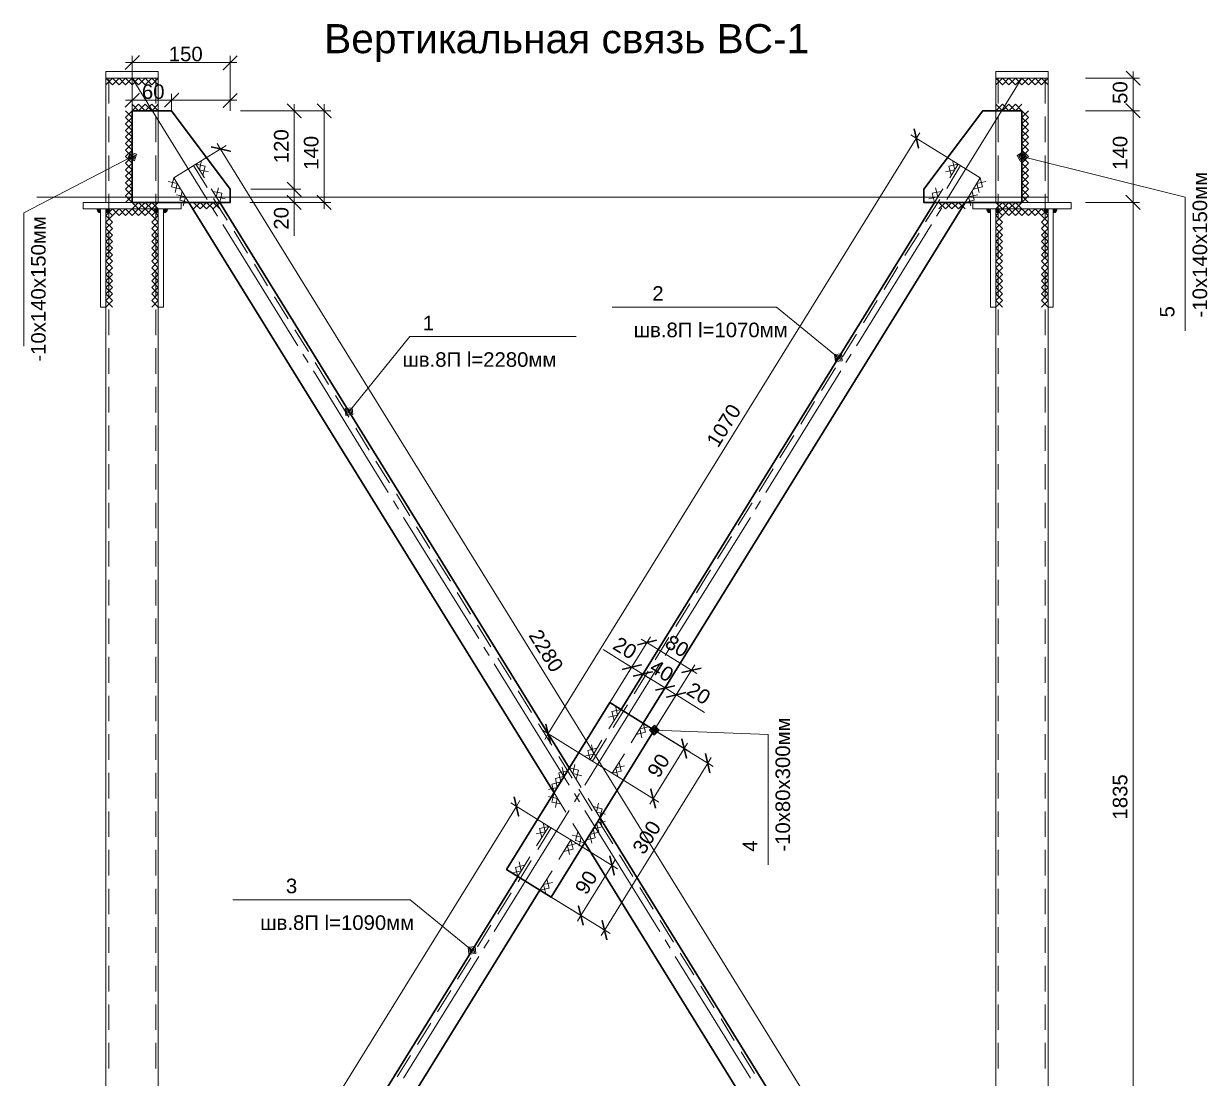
# Model space of a CAD drawing. Header units: millimetres. Extents: x -208979 to 31, y -109229 to 48340.
# Drawn here: x -21125 to -19316, y -9138 to -7526 of the extents above; entities that cross this region are included whole.
import ezdxf

# ---------------------------------------------------------------- set-up
doc = ezdxf.new("R2010")
doc.units = ezdxf.units.MM
doc.layers.add('PDF _Геометрия', color=7, linetype='Continuous')
doc.layers.add('PDF _Текст', color=7, linetype='Continuous')
doc.layers.add('PDF _Сплошная заливка', color=7, linetype='Continuous', true_color=0xffffff)
doc.styles.add('PDF Arial', font='arial.ttf')

msp = doc.modelspace()

# ---------------------------------------------------------------- hatches: boundary and pattern name
at = {"layer": 'PDF _Сплошная заливка', "lineweight": 100, "transparency": 33554559}
for points in [[(-21010.059, -7814.42), (-21007.519, -7814.843), (-21007.519, -7808.916), (-21013.446, -7808.916), (-21013.446, -7810.186), (-21013.023, -7810.186), (-21013.023, -7811.456), (-21012.599, -7811.456), (-21012.599, -7812.726), (-21012.176, -7812.726), (-21011.329, -7813.573), (-21010.482, -7813.997)], [(-20993.97, -7811.88), (-20993.546, -7808.916), (-20999.474, -7808.916), (-20999.474, -7815.267), (-20998.627, -7814.843), (-20996.934, -7814.42), (-20995.24, -7813.573), (-20994.817, -7812.726)], [(-20921.992, -7814.42), (-20919.452, -7814.843), (-20919.452, -7808.916), (-20925.38, -7808.916), (-20925.38, -7810.609), (-20924.956, -7810.609), (-20924.956, -7811.88), (-20924.533, -7811.88), (-20924.533, -7812.726), (-20924.109, -7812.726), (-20922.839, -7813.997)], [(-20905.903, -7811.033), (-20905.48, -7808.916), (-20911.408, -7808.916), (-20911.408, -7815.267), (-20910.561, -7814.843), (-20908.867, -7814.42), (-20907.174, -7813.573), (-20906.75, -7812.726), (-20906.327, -7812.303)], [(-19647.569, -7814.843), (-19647.146, -7815.267), (-19647.146, -7808.916), (-19653.073, -7808.916), (-19653.073, -7810.609), (-19652.65, -7810.609), (-19652.65, -7811.88), (-19652.227, -7811.88), (-19652.227, -7812.726), (-19651.803, -7812.726), (-19650.533, -7813.997), (-19649.686, -7814.42)], [(-19633.597, -7811.033), (-19633.174, -7808.916), (-19639.101, -7808.916), (-19639.101, -7815.267), (-19638.678, -7814.843), (-19636.561, -7814.42), (-19636.138, -7813.997), (-19634.867, -7813.573), (-19634.444, -7812.726), (-19634.021, -7812.303)], [(-19559.503, -7814.843), (-19559.079, -7815.267), (-19559.079, -7808.916), (-19565.007, -7808.916), (-19565.007, -7811.456), (-19564.584, -7811.456), (-19564.16, -7811.88), (-19564.16, -7812.726), (-19563.737, -7812.726), (-19562.043, -7814.42)], [(-19545.531, -7810.609), (-19545.107, -7808.916), (-19551.035, -7808.916), (-19551.035, -7815.267), (-19550.611, -7814.843), (-19548.494, -7814.42), (-19548.071, -7813.997), (-19546.801, -7813.573), (-19545.954, -7811.88)]]:
    msp.add_hatch(color=1, dxfattribs=at).paths.add_polyline_path(points)

# ---------------------------------------------------------------- linework, layer by layer
at = {"layer": 'PDF _Геометрия', "color": 5, "lineweight": 30}
for points in [[(-20969.836, -7595.947), (-20948.666, -7574.778)], [(-20798.784, -7574.778), (-20819.954, -7595.947)], [(-19439.682, -7598.488), (-19418.512, -7619.658)], [(-20969.836, -7653.529), (-20948.666, -7632.359)], [(-20910.137, -7653.529), (-20888.544, -7632.359)], [(-20910.137, -7653.529), (-20888.544, -7632.359)], [(-20798.784, -7632.359), (-20819.954, -7653.529)], [(-20722.149, -7648.449), (-20700.98, -7669.618)], [(-20676.423, -7648.449), (-20655.253, -7669.618)], [(-19418.512, -7669.618), (-19439.682, -7648.449)], [(-19418.512, -7669.618), (-19439.682, -7648.449)], [(-20959.251, -7799.178), (-20809.369, -7799.178), (-20809.369, -7778.855), (-20899.129, -7659.033), (-20959.251, -7659.033)], [(-19599.302, -7799.178), (-19749.184, -7799.178), (-19749.184, -7778.855), (-19659.001, -7659.033), (-19599.302, -7659.033)], [(-19764.003, -7686.554), (-19757.229, -7715.769)], [(-20838.583, -7714.075), (-20809.369, -7720.849)], [(-20722.149, -7768.27), (-20700.98, -7789.863)], [(-20722.149, -7768.27), (-20700.98, -7789.863)], [(-20700.98, -7809.763), (-20722.149, -7788.593)], [(-20655.253, -7809.763), (-20676.423, -7788.593)], [(-19418.512, -7809.763), (-19439.682, -7788.593)], [(-19418.512, -7809.763), (-19439.682, -7788.593)], [(-20186.976, -8475.342), (-20157.762, -8468.567)], [(-20210.263, -8513.024), (-20181.049, -8506.25)], [(-20193.327, -8523.609), (-20164.113, -8516.835)], [(-20193.327, -8523.609), (-20164.113, -8516.835)], [(-20089.595, -8510.907), (-20118.809, -8517.681)], [(-20159.032, -8544.779), (-20130.241, -8538.004)], [(-20159.032, -8544.779), (-20130.241, -8538.004)], [(-20112.882, -8548.589), (-20142.096, -8555.364)], [(-20318.653, -8861.056), (-20161.149, -8605.748), (-20228.893, -8563.832), (-20386.819, -8819.14)], [(-20319.923, -8626.071), (-20326.697, -8596.857)], [(-20118.809, -8619.297), (-20112.035, -8648.511)], [(-20082.821, -8641.737), (-20076.046, -8670.951)], [(-20159.456, -8725.146), (-20166.23, -8695.931)], [(-20375.388, -8707.786), (-20368.613, -8737.001)], [(-20229.316, -8797.97), (-20222.542, -8827.184)], [(-20269.962, -8903.819), (-20276.736, -8874.605)], [(-20233.55, -8926.259), (-20240.748, -8897.045)]]:
    msp.add_lwpolyline(points, close=True, dxfattribs=at)
at = {"layer": 'PDF _Геометрия', "lineweight": 13}
for points in [[(-20959.251, -7575.201), (-20959.251, -7642.944), (-20899.129, -7642.944), (-20889.391, -7642.944), (-20899.129, -7642.944), (-20959.251, -7642.944), (-20969.413, -7642.944), (-20959.251, -7642.944)], [(-20809.369, -7642.944), (-20799.208, -7642.944), (-20809.369, -7642.944), (-20899.129, -7642.944), (-20909.291, -7642.944), (-20899.129, -7642.944), (-20809.369, -7642.944), (-20809.369, -7575.201)], [(-19429.097, -9634.178), (-19429.097, -7799.178), (-19429.097, -7659.033), (-19429.097, -7669.195), (-19429.097, -7659.033), (-19429.097, -7609.073), (-19429.097, -7598.911), (-19429.097, -7609.073), (-19429.097, -7659.033), (-19429.097, -7648.872), (-19429.097, -7659.033), (-19429.097, -7799.178), (-19429.097, -7808.916), (-19429.097, -7799.178), (-19429.097, -9634.178)], [(-20999.474, -7799.178), (-20999.474, -7609.073), (-20919.452, -7609.073), (-20919.452, -7799.178), (-20929.19, -7808.916), (-20939.352, -7799.178), (-20949.513, -7808.916), (-20959.251, -7799.178), (-20969.413, -7789.016), (-20959.251, -7778.855), (-20969.413, -7769.116), (-20959.251, -7758.955), (-20969.413, -7749.217), (-20959.251, -7739.055), (-20969.413, -7728.894), (-20959.251, -7719.156), (-20969.413, -7708.994), (-20959.251, -7698.833), (-20969.413, -7689.095), (-20959.251, -7678.933), (-20969.413, -7669.195), (-20959.251, -7659.033), (-20949.513, -7648.872), (-20939.352, -7659.033), (-20929.19, -7648.872), (-20919.452, -7659.033)], [(-20919.452, -7619.234), (-20929.19, -7609.073), (-20939.352, -7619.234), (-20949.513, -7609.073), (-20959.251, -7619.234), (-20969.413, -7609.073), (-20979.151, -7619.234), (-20989.313, -7609.073), (-20999.474, -7619.234)], [(-20919.452, -7609.073), (-20929.19, -7619.234), (-20939.352, -7609.073), (-20949.513, -7619.234), (-20959.251, -7609.073), (-20969.413, -7619.234), (-20979.151, -7609.073), (-20989.313, -7619.234), (-20999.474, -7609.073)], [(-20995.24, -7648.025), (-20995.24, -7609.073)], [(-20923.263, -7648.025), (-20923.263, -7609.073)], [(-19639.101, -7659.033), (-19628.94, -7648.872), (-19619.202, -7659.033), (-19609.04, -7648.872), (-19599.302, -7659.033), (-19589.141, -7669.195), (-19599.302, -7678.933), (-19589.141, -7689.095), (-19599.302, -7698.833), (-19589.141, -7708.994), (-19599.302, -7719.156), (-19589.141, -7728.894), (-19599.302, -7739.055), (-19589.141, -7749.217), (-19599.302, -7758.955), (-19589.141, -7769.116), (-19599.302, -7778.855), (-19589.141, -7789.016), (-19599.302, -7799.178), (-19609.04, -7808.916), (-19619.202, -7799.178), (-19628.94, -7808.916), (-19639.101, -7799.178), (-19639.101, -7609.073), (-19628.94, -7619.234), (-19619.202, -7609.073), (-19609.04, -7619.234), (-19599.302, -7609.073), (-19589.141, -7619.234), (-19578.979, -7609.073), (-19569.241, -7619.234), (-19559.079, -7609.073)], [(-19559.079, -7799.178), (-19559.079, -7609.073), (-19639.101, -7609.073)], [(-19559.079, -7619.234), (-19569.241, -7609.073), (-19578.979, -7619.234), (-19589.141, -7609.073), (-19599.302, -7619.234), (-19609.04, -7609.073), (-19619.202, -7619.234), (-19628.94, -7609.073), (-19639.101, -7619.234)], [(-19635.291, -7648.025), (-19635.291, -7609.073)], [(-19563.313, -7648.025), (-19563.313, -7609.073)], [(-19501.921, -7609.073), (-19419.359, -7609.073)], [(-20959.251, -7659.033), (-20959.251, -7633.206)], [(-20899.129, -7659.033), (-20899.129, -7633.206)], [(-20809.369, -7659.033), (-20809.369, -7633.206)], [(-20959.251, -7648.872), (-20949.513, -7659.033), (-20939.352, -7648.872), (-20929.19, -7659.033), (-20919.452, -7648.872)], [(-20655.676, -7659.033), (-20711.564, -7659.033), (-20711.564, -7778.855), (-20711.564, -7789.016), (-20711.564, -7778.855), (-20711.564, -7659.033), (-20711.564, -7648.872), (-20711.564, -7659.033)], [(-19639.101, -7648.872), (-19628.94, -7659.033), (-19619.202, -7648.872), (-19609.04, -7659.033), (-19599.302, -7648.872)], [(-20995.24, -7706.877), (-20995.24, -7667.925)], [(-20969.413, -7799.178), (-20959.251, -7789.016), (-20969.413, -7778.855), (-20959.251, -7769.116), (-20969.413, -7758.955), (-20959.251, -7749.217), (-20969.413, -7739.055), (-20959.251, -7728.894), (-20969.413, -7719.156), (-20959.251, -7708.994), (-20969.413, -7698.833), (-20959.251, -7689.095), (-20969.413, -7678.933), (-20959.251, -7669.195), (-20969.413, -7659.033)], [(-20923.263, -7706.877), (-20923.263, -7667.925)], [(-20793.703, -7659.033), (-20701.403, -7659.033)], [(-19635.291, -7706.877), (-19635.291, -7667.925)], [(-19589.141, -7659.033), (-19599.302, -7669.195), (-19589.141, -7678.933), (-19599.302, -7689.095), (-19589.141, -7698.833), (-19599.302, -7708.994), (-19589.141, -7719.156), (-19599.302, -7728.894), (-19589.141, -7739.055), (-19599.302, -7749.217), (-19589.141, -7758.955), (-19599.302, -7769.116), (-19589.141, -7778.855), (-19599.302, -7789.016), (-19589.141, -7799.178)], [(-19563.313, -7706.877), (-19563.313, -7667.925)], [(-19501.921, -7659.033), (-19419.359, -7659.033)], [(-19707.268, -7757.685), (-19710.655, -7743.713), (-19696.683, -7740.749), (-19769.084, -7695.869)], [(-20962.639, -7722.543), (-20966.026, -7732.704)], [(-20952.477, -7725.507), (-20962.639, -7722.543)], [(-20955.864, -7735.668), (-20952.477, -7725.507)], [(-20815.72, -7711.958), (-20861.87, -7740.749), (-20847.898, -7743.713), (-20851.285, -7757.685)], [(-19597.185, -7721.696), (-19606.5, -7727.2)], [(-19591.681, -7731.011), (-19597.185, -7721.696)], [(-20995.24, -7766.153), (-20995.24, -7727.2)], [(-20966.026, -7732.704), (-20955.864, -7735.668)], [(-20923.263, -7766.153), (-20923.263, -7727.2)], [(-20883.04, -7782.242), (-20886.427, -7795.79), (-20872.878, -7799.178), (-20895.742, -7761.495), (-20861.87, -7740.749), (-20848.745, -7761.495)], [(-20865.681, -7742.866), (-20844.934, -7776.314)], [(-20853.402, -7735.245), (-20856.366, -7749.217), (-20842.817, -7752.181)], [(-19725.898, -7799.178), (-19715.736, -7808.916), (-19705.998, -7799.178), (-19695.836, -7808.916), (-19685.675, -7799.178), (-19662.812, -7761.495), (-19696.683, -7740.749), (-19709.385, -7761.495)], [(-19715.736, -7752.181), (-19701.764, -7749.217), (-19705.151, -7735.245)], [(-19692.873, -7742.866), (-19714.042, -7777.584)], [(-19635.291, -7766.153), (-19635.291, -7727.2)], [(-19606.5, -7727.2), (-19600.996, -7736.515)], [(-19600.996, -7736.515), (-19591.681, -7731.011)], [(-19563.313, -7766.153), (-19563.313, -7727.2)], [(-20885.157, -7778.855), (-20899.129, -7775.467), (-20895.742, -7761.495)], [(-19662.812, -7761.495), (-19659.424, -7775.467), (-19673.396, -7778.855)], [(-20893.625, -7783.935), (-20890.661, -7769.963), (-20904.21, -7767)], [(-20838.583, -7778.431), (-20825.458, -7799.178), (-20822.494, -7785.206), (-20836.043, -7782.242)], [(-20827.575, -7776.738), (-20830.962, -7790.71), (-20816.99, -7793.673)], [(-20778.038, -7778.855), (-20701.403, -7778.855)], [(-19741.14, -7793.673), (-19727.591, -7790.71), (-19730.978, -7776.738)], [(-19719.97, -7778.431), (-19732.672, -7799.178), (-19736.059, -7785.206), (-19722.51, -7782.242)], [(-19654.344, -7767), (-19667.892, -7769.963), (-19664.505, -7783.935)], [(-19559.079, -7791.133), (-21105.323, -7791.133)], [(-20995.24, -7825.005), (-20995.24, -7786.052)], [(-20919.452, -9949.185), (-20919.452, -7808.916), (-20929.19, -7819.077), (-20919.452, -7808.916), (-20929.19, -7799.178), (-20939.352, -7808.916), (-20949.513, -7799.178), (-20959.251, -7808.916), (-20949.513, -7819.077), (-20939.352, -7808.916), (-20929.19, -7819.077), (-20919.452, -7829.239), (-20929.19, -7838.977), (-20919.452, -7849.138), (-20929.19, -7858.877), (-20919.452, -7869.038), (-20929.19, -7879.2), (-20919.452, -7888.938), (-20929.19, -7899.099), (-20919.452, -7909.261), (-20929.19, -7918.999), (-20919.452, -7929.16), (-20929.19, -7938.898), (-20919.452, -7949.06), (-20929.19, -7959.221)], [(-20923.263, -7825.005), (-20923.263, -7786.052)], [(-20881.346, -7804.258), (-20877.959, -7790.71), (-20891.508, -7787.323)], [(-20825.458, -7808.916), (-20835.62, -7799.178), (-20845.781, -7808.916), (-20855.519, -7799.178), (-20865.681, -7808.916)], [(-20825.458, -7799.178), (-20835.62, -7808.916), (-20845.781, -7799.178), (-20855.519, -7808.916), (-20865.681, -7799.178)], [(-20834.773, -7793.25), (-20814.026, -7826.275)], [(-20779.308, -7799.178), (-20701.403, -7799.178)], [(-20655.676, -7799.178), (-20711.564, -7799.178), (-20711.564, -7800.024), (-20711.564, -7850.409)], [(-19724.627, -7794.52), (-19746.221, -7828.815)], [(-19685.675, -7808.916), (-19695.836, -7799.178), (-19705.998, -7808.916), (-19715.736, -7799.178), (-19725.898, -7808.916)], [(-19675.09, -7782.242), (-19672.126, -7795.79), (-19685.675, -7799.178)], [(-19666.622, -7787.323), (-19680.594, -7790.71), (-19677.207, -7804.258)], [(-19569.241, -7959.221), (-19559.079, -7949.06), (-19569.241, -7938.898), (-19559.079, -7929.16), (-19569.241, -7918.999), (-19559.079, -7909.261), (-19569.241, -7899.099), (-19559.079, -7888.938), (-19569.241, -7879.2), (-19559.079, -7869.038), (-19569.241, -7858.877), (-19559.079, -7849.138), (-19569.241, -7838.977), (-19559.079, -7829.239), (-19569.241, -7819.077), (-19578.979, -7808.916), (-19589.141, -7819.077), (-19599.302, -7808.916), (-19609.04, -7799.178), (-19619.202, -7808.916), (-19628.94, -7799.178), (-19639.101, -7808.916), (-19647.146, -7808.916), (-19647.146, -7959.221), (-19639.101, -7959.221), (-19639.101, -7808.916), (-19639.101, -9949.185)], [(-19635.291, -7825.005), (-19635.291, -7786.052)], [(-19563.313, -7825.005), (-19563.313, -7786.052)], [(-19501.921, -7799.178), (-19419.359, -7799.178)], [(-21007.519, -7815.267), (-21010.482, -7814.42), (-21012.599, -7811.88), (-21013.446, -7808.916)], [(-20999.474, -7808.916), (-20989.313, -7819.077), (-20999.474, -7808.916), (-20999.474, -9949.185), (-20919.452, -9949.185)], [(-20929.19, -7808.916), (-20939.352, -7819.077), (-20949.513, -7808.916), (-20959.251, -7819.077), (-20969.413, -7808.916), (-20979.151, -7819.077), (-20989.313, -7808.916), (-20999.474, -7819.077), (-20989.313, -7808.916)], [(-20959.251, -7808.916), (-20969.413, -7819.077), (-20979.151, -7808.916), (-20989.313, -7819.077), (-20999.474, -7829.239), (-20989.313, -7838.977), (-20999.474, -7849.138), (-20989.313, -7858.877), (-20999.474, -7869.038), (-20989.313, -7879.2), (-20999.474, -7888.938), (-20989.313, -7899.099), (-20999.474, -7909.261), (-20989.313, -7918.999), (-20999.474, -7929.16), (-20989.313, -7938.898), (-20999.474, -7949.06), (-20989.313, -7959.221)], [(-20999.474, -7815.267), (-20996.087, -7814.42), (-20993.97, -7811.88), (-20993.546, -7808.916)], [(-20919.452, -7959.221), (-20929.19, -7949.06), (-20919.452, -7938.898), (-20929.19, -7929.16), (-20919.452, -7918.999), (-20929.19, -7909.261), (-20919.452, -7899.099), (-20929.19, -7888.938), (-20919.452, -7879.2), (-20929.19, -7869.038), (-20919.452, -7858.877), (-20929.19, -7849.138), (-20919.452, -7838.977), (-20929.19, -7829.239), (-20919.452, -7819.077), (-20929.19, -7808.916), (-20919.452, -7819.077)], [(-20919.452, -7815.267), (-20922.416, -7814.42), (-20924.533, -7811.88), (-20925.38, -7808.916)], [(-20911.408, -7815.267), (-20908.444, -7814.42), (-20905.903, -7811.88), (-20905.48, -7808.916)], [(-19647.146, -7815.267), (-19650.11, -7814.42), (-19652.227, -7811.88), (-19653.073, -7808.916)], [(-19569.241, -7808.916), (-19578.979, -7819.077), (-19589.141, -7808.916), (-19599.302, -7819.077), (-19609.04, -7808.916), (-19619.202, -7819.077), (-19628.94, -7808.916), (-19639.101, -7819.077), (-19628.94, -7808.916)], [(-19599.302, -7808.916), (-19609.04, -7819.077), (-19619.202, -7808.916), (-19628.94, -7819.077), (-19639.101, -7808.916), (-19628.94, -7819.077), (-19639.101, -7829.239), (-19628.94, -7838.977), (-19639.101, -7849.138), (-19628.94, -7858.877), (-19639.101, -7869.038), (-19628.94, -7879.2), (-19639.101, -7888.938), (-19628.94, -7899.099), (-19639.101, -7909.261), (-19628.94, -7918.999), (-19639.101, -7929.16), (-19628.94, -7938.898), (-19639.101, -7949.06), (-19628.94, -7959.221)], [(-19639.101, -7815.267), (-19636.138, -7814.42), (-19634.021, -7811.88), (-19633.174, -7808.916)], [(-19559.079, -9949.185), (-19559.079, -7808.916), (-19569.241, -7819.077), (-19559.079, -7808.916)], [(-19559.079, -7959.221), (-19569.241, -7949.06), (-19559.079, -7938.898), (-19569.241, -7929.16), (-19559.079, -7918.999), (-19569.241, -7909.261), (-19559.079, -7899.099), (-19569.241, -7888.938), (-19559.079, -7879.2), (-19569.241, -7869.038), (-19559.079, -7858.877), (-19569.241, -7849.138), (-19559.079, -7838.977), (-19569.241, -7829.239), (-19559.079, -7819.077), (-19569.241, -7808.916), (-19559.079, -7819.077)], [(-19559.079, -7815.267), (-19562.043, -7814.42), (-19564.584, -7811.88), (-19565.007, -7808.916)], [(-19551.035, -7815.267), (-19548.071, -7814.42), (-19545.954, -7811.88), (-19545.107, -7808.916)], [(-20999.474, -7819.077), (-20989.313, -7829.239), (-20999.474, -7838.977), (-20989.313, -7849.138), (-20999.474, -7858.877), (-20989.313, -7869.038), (-20999.474, -7879.2), (-20989.313, -7888.938), (-20999.474, -7899.099), (-20989.313, -7909.261), (-20999.474, -7918.999), (-20989.313, -7929.16), (-20999.474, -7938.898), (-20989.313, -7949.06), (-20999.474, -7959.221)], [(-19639.101, -7819.077), (-19628.94, -7829.239), (-19639.101, -7838.977), (-19628.94, -7849.138), (-19639.101, -7858.877), (-19628.94, -7869.038), (-19639.101, -7879.2), (-19628.94, -7888.938), (-19639.101, -7899.099), (-19628.94, -7909.261), (-19639.101, -7918.999), (-19628.94, -7929.16), (-19639.101, -7938.898), (-19628.94, -7949.06), (-19639.101, -7959.221)], [(-20995.24, -7883.857), (-20995.24, -7844.904)], [(-20923.263, -7883.857), (-20923.263, -7844.904)], [(-20803.441, -7843.211), (-20783.118, -7876.659)], [(-19756.382, -7846.175), (-19777.975, -7880.47)], [(-19635.291, -7883.857), (-19635.291, -7844.904)], [(-19563.313, -7883.857), (-19563.313, -7844.904)], [(-20995.24, -7943.132), (-20995.24, -7904.18)], [(-20923.263, -7943.132), (-20923.263, -7904.18)], [(-20772.534, -7893.595), (-20752.211, -7926.62)], [(-19788.56, -7897.406), (-19809.73, -7932.124)], [(-19635.291, -7943.132), (-19635.291, -7904.18)], [(-19563.313, -7943.132), (-19563.313, -7904.18)], [(-20741.626, -7943.556), (-20720.879, -7977.004)], [(-19820.315, -7949.06), (-19841.485, -7983.355)], [(-20995.24, -8001.985), (-20995.24, -7963.032)], [(-20923.263, -8001.985), (-20923.263, -7963.032)], [(-19635.291, -8001.985), (-19635.291, -7963.032)], [(-19563.313, -8001.985), (-19563.313, -7963.032)], [(-20710.718, -7993.94), (-20689.971, -8026.965)], [(-19852.07, -8000.714), (-19873.24, -8035.009)], [(-20995.24, -8061.26), (-20995.24, -8021.884)], [(-20923.263, -8061.26), (-20923.263, -8021.884)], [(-19874.933, -8030.775), (-19885.518, -8031.622)], [(-19885.518, -8031.622), (-19884.248, -8042.207)], [(-19873.663, -8041.36), (-19874.933, -8030.775)], [(-19635.291, -8061.26), (-19635.291, -8021.884)], [(-19563.313, -8061.26), (-19563.313, -8021.884)], [(-20679.386, -8043.901), (-20659.063, -8077.349)], [(-19883.824, -8051.945), (-19905.418, -8086.664)], [(-19884.248, -8042.207), (-19873.663, -8041.36)], [(-20995.24, -8120.112), (-20995.24, -8081.16)], [(-20923.263, -8120.112), (-20923.263, -8081.16)], [(-19635.291, -8120.112), (-19635.291, -8081.16)], [(-19563.313, -8120.112), (-19563.313, -8081.16)], [(-20648.478, -8094.285), (-20628.155, -8127.31)], [(-19916.003, -8103.6), (-19937.172, -8137.895)], [(-20623.075, -8112.914), (-20633.66, -8114.185)], [(-20633.66, -8114.185), (-20632.813, -8124.769)], [(-20632.813, -8124.769), (-20622.228, -8123.499)], [(-20622.228, -8123.499), (-20623.075, -8112.914)], [(-20995.24, -8178.964), (-20995.24, -8140.012)], [(-20923.263, -8178.964), (-20923.263, -8140.012)], [(-19635.291, -8178.964), (-19635.291, -8140.012)], [(-19563.313, -8178.964), (-19563.313, -8140.012)], [(-20617.57, -8144.246), (-20596.824, -8177.694)], [(-19947.757, -8155.254), (-19968.927, -8189.549)], [(-20586.663, -8194.63), (-20565.916, -8227.655)], [(-20995.24, -8238.24), (-20995.24, -8199.287)], [(-20923.263, -8238.24), (-20923.263, -8199.287)], [(-19979.512, -8206.485), (-20000.682, -8241.204)], [(-19635.291, -8238.24), (-19635.291, -8199.287)], [(-19563.313, -8238.24), (-19563.313, -8199.287)], [(-20555.331, -8244.591), (-20535.008, -8278.039)], [(-20995.24, -8297.092), (-20995.24, -8258.139)], [(-20923.263, -8297.092), (-20923.263, -8258.139)], [(-20011.267, -8258.139), (-20032.86, -8292.434)], [(-19635.291, -8297.092), (-19635.291, -8258.139)], [(-19563.313, -8297.092), (-19563.313, -8258.139)], [(-20524.423, -8294.975), (-20504.1, -8328)], [(-20995.24, -8355.944), (-20995.24, -8316.991)], [(-20923.263, -8355.944), (-20923.263, -8316.991)], [(-20043.022, -8309.794), (-20064.615, -8344.089)], [(-19635.291, -8355.944), (-19635.291, -8316.991)], [(-19563.313, -8355.944), (-19563.313, -8316.991)], [(-20493.515, -8344.936), (-20472.769, -8378.384)], [(-20995.24, -8415.219), (-20995.24, -8376.267)], [(-20923.263, -8415.219), (-20923.263, -8376.267)], [(-20075.2, -8361.025), (-20096.369, -8395.743)], [(-19635.291, -8415.219), (-19635.291, -8376.267)], [(-19563.313, -8415.219), (-19563.313, -8376.267)], [(-20462.607, -8395.32), (-20441.861, -8428.345)], [(-20106.954, -8412.679), (-20128.124, -8447.398)], [(-20995.24, -8474.072), (-20995.24, -8435.119)], [(-20923.263, -8474.072), (-20923.263, -8435.119)], [(-20431.276, -8445.281), (-20410.953, -8478.729)], [(-19635.291, -8474.072), (-19635.291, -8435.119)], [(-19563.313, -8474.072), (-19563.313, -8435.119)], [(-20190.363, -8501.169), (-20228.893, -8563.832), (-20167.077, -8463.487)], [(-20138.709, -8464.333), (-20159.879, -8498.629)], [(-20195.868, -8509.637), (-20196.714, -8509.213), (-20239.477, -8482.539)], [(-20995.24, -8533.347), (-20995.24, -8493.971)], [(-20923.263, -8533.347), (-20923.263, -8493.971)], [(-20400.368, -8495.665), (-20380.045, -8528.69)], [(-19635.291, -8533.347), (-19635.291, -8493.971)], [(-19563.313, -8533.347), (-19563.313, -8493.971)], [(-20170.464, -8515.564), (-20192.057, -8550.283)], [(-20098.91, -8505.826), (-20161.149, -8605.748), (-20070.966, -8661.636)], [(-20178.085, -8595.163), (-20139.556, -8532.924), (-20178.085, -8595.163), (-20106.954, -8639.196)], [(-20995.24, -8592.199), (-20995.24, -8553.247)], [(-20923.263, -8592.199), (-20923.263, -8553.247)], [(-20369.46, -8545.626), (-20348.714, -8579.074)], [(-20161.149, -8605.748), (-19987.133, -8612.522), (-19987.133, -8811.942), (-19987.133, -8612.522), (-20161.149, -8605.748), (-20122.197, -8543.509)], [(-20127.701, -8551.976), (-20126.854, -8552.4), (-20084.091, -8579.074)], [(-19635.291, -8592.199), (-19635.291, -8553.247)], [(-19563.313, -8592.199), (-19563.313, -8553.247)], [(-20231.01, -8586.272), (-20217.461, -8582.884), (-20220.425, -8568.912)], [(-20222.542, -8591.352), (-20225.929, -8577.38), (-20211.957, -8574.417), (-20230.586, -8604.054)], [(-20202.219, -8567.219), (-20223.812, -8601.937)], [(-20188.67, -8612.522), (-20174.698, -8609.135), (-20178.085, -8595.163), (-20196.291, -8625.224)], [(-20995.24, -8651.051), (-20995.24, -8612.099)], [(-20923.263, -8651.051), (-20923.263, -8612.099)], [(-20338.129, -8596.01), (-20317.806, -8629.035)], [(-20331.778, -8606.171), (-20259.377, -8651.051), (-20262.764, -8637.079), (-20248.792, -8633.692)], [(-20169.617, -8600.667), (-20183.166, -8604.054), (-20180.202, -8617.603)], [(-20160.726, -8598.55), (-20168.347, -8605.748)], [(-20168.347, -8605.748), (-20161.149, -8613.369)], [(-20161.149, -8613.369), (-20153.528, -8606.171)], [(-20153.528, -8606.171), (-20160.726, -8598.55)], [(-19635.291, -8651.051), (-19635.291, -8612.099)], [(-19563.313, -8651.051), (-19563.313, -8612.099)], [(-20267.845, -8645.547), (-20254.296, -8642.583), (-20257.26, -8628.611)], [(-20241.171, -8620.99), (-20259.377, -8651.051), (-20225.505, -8671.798), (-20206.876, -8642.16)], [(-20234.397, -8618.873), (-20255.567, -8653.168)], [(-20307.221, -8645.97), (-20286.898, -8679.419)], [(-20322.887, -8696.778), (-20309.338, -8693.391), (-20312.302, -8679.842), (-20298.753, -8676.455), (-20302.14, -8662.483)], [(-20293.672, -8667.987), (-20307.221, -8671.374), (-20303.834, -8684.923), (-20317.806, -8688.31), (-20314.419, -8701.859), (-20296.213, -8731.497)], [(-20280.547, -8681.112), (-20277.16, -8667.14), (-20291.132, -8663.753), (-20272.926, -8693.391)], [(-20282.664, -8658.672), (-20285.628, -8672.221), (-20272.079, -8675.608)], [(-20214.92, -8654.862), (-20211.533, -8668.834), (-20225.505, -8671.798), (-20154.375, -8715.831)], [(-20206.453, -8660.366), (-20220.001, -8663.33), (-20217.037, -8677.302)], [(-20995.24, -8710.327), (-20995.24, -8671.374)], [(-20923.263, -8710.327), (-20923.263, -8671.374)], [(-19635.291, -8710.327), (-19635.291, -8671.374)], [(-19563.313, -8710.327), (-19563.313, -8671.374)], [(-20303.834, -8718.795), (-20317.806, -8715.831), (-20314.419, -8701.859)], [(-20276.313, -8696.355), (-20255.99, -8729.38)], [(-20333.048, -8770.026), (-20336.435, -8756.054), (-20322.463, -8753.09), (-20380.468, -8717.101)], [(-20312.302, -8724.299), (-20309.338, -8710.327), (-20322.887, -8707.363)], [(-20262.341, -8710.327), (-20244.135, -8739.541), (-20240.748, -8753.513), (-20254.72, -8756.9), (-20251.333, -8770.449), (-20264.881, -8773.836)], [(-20246.252, -8717.524), (-20249.639, -8731.073), (-20235.667, -8734.46)], [(-20995.24, -8769.179), (-20995.24, -8730.226)], [(-20923.263, -8769.179), (-20923.263, -8730.226)], [(-20254.72, -8722.605), (-20240.748, -8725.992), (-20244.135, -8739.541)], [(-19635.291, -8769.179), (-19635.291, -8730.226)], [(-19563.313, -8769.179), (-19563.313, -8730.226)], [(-20341.516, -8764.521), (-20327.967, -8761.558), (-20330.931, -8747.586)], [(-20306.797, -8803.897), (-20288.591, -8773.836), (-20322.463, -8753.09), (-20341.093, -8782.728)], [(-20318.653, -8755.207), (-20338.976, -8788.232)], [(-20285.628, -8748.432), (-20267.422, -8778.07), (-20281.394, -8774.683), (-20278.007, -8761.134)], [(-20235.667, -8745.045), (-20249.216, -8748.009), (-20245.828, -8761.981), (-20259.8, -8765.368), (-20256.413, -8778.917)], [(-20245.405, -8746.315), (-20224.659, -8779.764)], [(-20217.461, -8817.869), (-20288.591, -8773.836), (-20285.204, -8787.808), (-20299.176, -8791.195)], [(-20275.89, -8783.151), (-20272.926, -8769.602), (-20286.474, -8766.215)], [(-20995.24, -8828.031), (-20995.24, -8789.078)], [(-20923.263, -8828.031), (-20923.263, -8789.078)], [(-20280.124, -8779.34), (-20293.672, -8782.728), (-20290.708, -8796.276)], [(-19635.291, -8828.031), (-19635.291, -8789.078)], [(-19563.313, -8828.031), (-19563.313, -8789.078)], [(-20378.351, -8824.22), (-20364.803, -8820.833), (-20367.767, -8807.285)], [(-20351.254, -8799.663), (-20369.884, -8829.725), (-20373.271, -8815.752), (-20359.299, -8812.365)], [(-20349.561, -8805.168), (-20369.46, -8837.769)], [(-20214.074, -8796.7), (-20193.751, -8829.725)], [(-20317.382, -8820.833), (-20336.012, -8850.471), (-20322.04, -8847.507), (-20325.427, -8833.535)], [(-20995.24, -8887.306), (-20995.24, -8848.354)], [(-20923.263, -8887.306), (-20923.263, -8848.354)], [(-20316.959, -8838.616), (-20330.508, -8842.003), (-20327.121, -8855.975)], [(-20183.166, -8846.66), (-20162.843, -8879.685)], [(-19635.291, -8887.306), (-19635.291, -8848.354)], [(-19563.313, -8887.306), (-19563.313, -8848.354)], [(-20380.045, -8854.705), (-20400.368, -8887.306)], [(-20336.012, -8850.471), (-20264.881, -8894.504)], [(-20318.653, -8861.056), (-20228.469, -8916.944)], [(-20152.258, -8897.045), (-20131.935, -8930.069)], [(-20995.24, -8946.159), (-20995.24, -8907.206)], [(-20923.263, -8946.159), (-20923.263, -8907.206)], [(-20410.953, -8904.242), (-20431.276, -8937.267)], [(-19635.291, -8946.159), (-19635.291, -8907.206)], [(-19563.313, -8946.159), (-19563.313, -8907.206)], [(-20435.087, -8936.844), (-20445.672, -8937.691)], [(-20445.672, -8937.691), (-20444.401, -8948.276)], [(-20433.816, -8947.429), (-20435.087, -8936.844)], [(-20441.438, -8954.203), (-20461.761, -8986.805)], [(-20444.401, -8948.276), (-20433.816, -8947.429)], [(-20121.35, -8947.005), (-20100.603, -8980.03)], [(-20995.24, -9005.434), (-20995.24, -8966.058)], [(-20923.263, -9005.434), (-20923.263, -8966.058)], [(-19635.291, -9005.434), (-19635.291, -8966.058)], [(-19563.313, -9005.434), (-19563.313, -8966.058)], [(-20472.345, -9003.74), (-20492.669, -9036.342)], [(-20090.019, -8997.39), (-20069.695, -9030.414)], [(-20995.24, -9064.286), (-20995.24, -9025.334)], [(-20923.263, -9064.286), (-20923.263, -9025.334)], [(-19635.291, -9064.286), (-19635.291, -9025.334)], [(-19563.313, -9064.286), (-19563.313, -9025.334)], [(-20059.111, -9047.35), (-20038.788, -9080.375)], [(-20502.83, -9053.701), (-20523.153, -9086.303)], [(-20995.24, -9123.138), (-20995.24, -9084.186)], [(-20923.263, -9123.138), (-20923.263, -9084.186)], [(-19635.291, -9123.138), (-19635.291, -9084.186)], [(-19563.313, -9123.138), (-19563.313, -9084.186)], [(-20028.203, -9097.734), (-20007.88, -9130.759)], [(-20533.738, -9103.239), (-20554.061, -9135.84)]]:
    msp.add_lwpolyline(points, dxfattribs=at)
for points in [[(-20999.474, -7609.073), (-20919.452, -7609.073), (-20919.452, -7598.911), (-20999.474, -7598.911)], [(-20809.369, -7585.362), (-20799.208, -7585.362), (-20809.369, -7585.362), (-20959.251, -7585.362), (-20969.413, -7585.362), (-20959.251, -7585.362)], [(-19639.101, -7609.073), (-19559.079, -7609.073), (-19559.079, -7598.911), (-19639.101, -7598.911)], [(-20665.838, -7659.033), (-20665.838, -7648.872), (-20665.838, -7659.033), (-20665.838, -7799.178), (-20665.838, -7808.916), (-20665.838, -7799.178)], [(-19625.129, -9657.041), (-19619.625, -9665.509), (-19625.129, -9657.041), (-20824.188, -7717.462), (-20829.269, -7708.994), (-20824.188, -7717.462)], [(-19760.616, -7701.373), (-19755.112, -7692.482), (-19760.616, -7701.373), (-20323.31, -8611.252), (-20328.391, -8620.143), (-20323.31, -8611.252)], [(-20966.026, -7732.704), (-20963.909, -7731.434), (-20961.792, -7724.66), (-20955.017, -7726.777), (-20957.134, -7733.551), (-20963.909, -7731.434), (-20961.368, -7730.164), (-20960.522, -7726.777), (-20957.134, -7728.047), (-20957.981, -7731.434), (-20961.368, -7730.164), (-20963.909, -7731.434), (-20957.134, -7733.551), (-20955.017, -7726.777), (-20961.792, -7724.66), (-20963.909, -7731.434), (-20966.026, -7732.704), (-20955.864, -7735.668), (-20952.477, -7725.507), (-20962.639, -7722.543)], [(-20961.368, -7730.164), (-20957.981, -7731.434), (-20957.134, -7728.047), (-20960.522, -7726.777)], [(-19591.681, -7731.011), (-19594.221, -7730.164), (-19600.149, -7733.975), (-19603.959, -7728.047), (-19598.032, -7724.236), (-19594.221, -7730.164), (-19596.762, -7729.741), (-19599.725, -7731.434), (-19601.419, -7728.47), (-19598.455, -7726.777), (-19596.762, -7729.741), (-19594.221, -7730.164), (-19598.032, -7724.236), (-19603.959, -7728.047), (-19600.149, -7733.975), (-19594.221, -7730.164), (-19591.681, -7731.011), (-19597.185, -7721.696), (-19606.5, -7727.2), (-19600.996, -7736.515)], [(-19596.762, -7729.741), (-19598.455, -7726.777), (-19601.419, -7728.47), (-19599.725, -7731.434)], [(-21125.223, -8018.92), (-21125.223, -7815.267), (-20959.251, -7728.894), (-21125.223, -7815.267)], [(-19349.498, -7995.21), (-19349.498, -7791.133), (-19599.302, -7728.894), (-19349.498, -7791.133)], [(-20711.564, -7799.178), (-20711.564, -7808.916), (-20711.564, -7799.178), (-20711.564, -7778.855), (-20711.564, -7769.116), (-20711.564, -7778.855)], [(-21034.193, -7808.916), (-20884.31, -7808.916), (-20884.31, -7799.178), (-21034.193, -7799.178)], [(-19674.243, -7808.916), (-19523.937, -7808.916), (-19523.937, -7799.178), (-19674.243, -7799.178)], [(-19429.097, -7789.016), (-19429.097, -7799.178)], [(-20999.474, -7959.221), (-21007.519, -7959.221), (-21007.519, -7808.916), (-20999.474, -7808.916)], [(-20919.452, -7959.221), (-20911.408, -7959.221), (-20911.408, -7808.916), (-20919.452, -7808.916)], [(-19559.079, -7959.221), (-19551.035, -7959.221), (-19551.035, -7808.916), (-19559.079, -7808.916)], [(-20225.481, -7959.221), (-19974.431, -7959.221), (-19879.59, -8036.703), (-19974.431, -7959.221)], [(-20280.38, -8004.102), (-20535.008, -8004.102), (-20627.732, -8118.842), (-20535.008, -8004.102)], [(-19885.518, -8031.622), (-19883.401, -8033.316), (-19876.627, -8032.892), (-19875.78, -8039.667), (-19882.978, -8040.514), (-19883.401, -8033.316), (-19881.707, -8035.009), (-19877.897, -8034.586), (-19877.897, -8037.973), (-19881.284, -8038.397), (-19881.707, -8035.009), (-19883.401, -8033.316), (-19882.978, -8040.514), (-19875.78, -8039.667), (-19876.627, -8032.892), (-19883.401, -8033.316), (-19885.518, -8031.622), (-19884.248, -8042.207), (-19873.663, -8041.36), (-19874.933, -8030.775)], [(-19881.707, -8035.009), (-19881.284, -8038.397), (-19877.897, -8037.973), (-19877.897, -8034.586)], [(-20623.075, -8112.914), (-20624.768, -8115.031), (-20623.921, -8122.229), (-20631.119, -8122.653), (-20631.966, -8115.878), (-20624.768, -8115.031), (-20626.462, -8117.148), (-20626.038, -8120.536), (-20629.426, -8120.959), (-20629.849, -8117.572), (-20626.462, -8117.148), (-20624.768, -8115.031), (-20631.966, -8115.878), (-20631.119, -8122.653), (-20623.921, -8122.229), (-20624.768, -8115.031), (-20623.075, -8112.914), (-20633.66, -8114.185), (-20632.813, -8124.769), (-20622.228, -8123.499)], [(-20626.462, -8117.148), (-20629.849, -8117.572), (-20629.426, -8120.959), (-20626.038, -8120.536)], [(-20172.581, -8471.955), (-20181.049, -8466.874), (-20172.581, -8471.955), (-20104.414, -8514.294), (-20095.946, -8519.375), (-20104.414, -8514.294)], [(-20186.976, -8515.141), (-20178.508, -8520.222), (-20144.637, -8541.392), (-20127.701, -8551.976), (-20119.233, -8557.057), (-20127.701, -8551.976), (-20144.637, -8541.392), (-20153.105, -8535.887), (-20144.637, -8541.392), (-20178.508, -8520.222), (-20195.868, -8509.637), (-20204.336, -8504.556), (-20195.868, -8509.637), (-20178.508, -8520.222)], [(-20173.428, -8511.754), (-20211.957, -8574.417)], [(-20170.04, -8525.726), (-20178.508, -8520.222)], [(-20136.169, -8546.472), (-20144.637, -8541.392)], [(-20153.528, -8606.171), (-20156.068, -8606.171), (-20161.149, -8610.829), (-20166.23, -8605.748), (-20160.726, -8601.09), (-20156.068, -8606.171), (-20158.609, -8606.171), (-20161.149, -8608.288), (-20163.689, -8605.748), (-20161.149, -8603.207), (-20158.609, -8606.171), (-20156.068, -8606.171), (-20160.726, -8601.09), (-20166.23, -8605.748), (-20161.149, -8610.829), (-20156.068, -8606.171), (-20153.528, -8606.171), (-20160.726, -8598.55), (-20168.347, -8605.748), (-20161.149, -8613.369)], [(-20158.609, -8606.171), (-20161.149, -8603.207), (-20163.689, -8605.748), (-20161.149, -8608.288)], [(-20115.422, -8634.115), (-20110.342, -8625.647), (-20115.422, -8634.115), (-20162.843, -8710.75), (-20167.923, -8719.218), (-20162.843, -8710.75)], [(-20079.434, -8656.555), (-20073.929, -8647.664), (-20079.434, -8656.555), (-20236.937, -8911.44), (-20242.441, -8919.908), (-20236.937, -8911.44)], [(-20372.001, -8722.605), (-20366.92, -8713.714), (-20372.001, -8722.605), (-20945.279, -9649.843), (-20950.36, -9658.311), (-20945.279, -9649.843)], [(-20273.349, -8889.423), (-20278.43, -8897.891), (-20273.349, -8889.423), (-20225.929, -8812.789), (-20220.848, -8804.321), (-20225.929, -8812.789)], [(-20805.212, -8865.29), (-20534.161, -8865.29), (-20439.744, -8942.771), (-20534.161, -8865.29)], [(-20445.672, -8937.691), (-20443.555, -8939.384), (-20436.78, -8938.537), (-20435.933, -8945.735), (-20442.708, -8946.582), (-20443.555, -8939.384), (-20441.861, -8941.078), (-20438.05, -8940.654), (-20437.627, -8944.042), (-20441.438, -8944.465), (-20441.861, -8941.078), (-20443.555, -8939.384), (-20442.708, -8946.582), (-20435.933, -8945.735), (-20436.78, -8938.537), (-20443.555, -8939.384), (-20445.672, -8937.691), (-20444.401, -8948.276), (-20433.816, -8947.429), (-20435.087, -8936.844)], [(-20441.861, -8941.078), (-20441.438, -8944.465), (-20437.627, -8944.042), (-20438.05, -8940.654)]]:
    msp.add_lwpolyline(points, close=True, dxfattribs=at)
at = {"layer": 'PDF _Геометрия', "color": 30, "lineweight": 13, "true_color": 0xff8000}
for points in [[(-20959.251, -7609.073), (-20844.511, -7794.52)], [(-19599.302, -7609.073), (-19714.042, -7794.52)], [(-20836.89, -7807.222), (-20828.845, -7819.924)], [(-19721.664, -7807.222), (-19729.708, -7819.924)], [(-20820.801, -7833.049), (-20706.06, -8018.497)], [(-19737.329, -7833.049), (-19852.07, -8018.497)], [(-20698.439, -8031.199), (-20690.395, -8043.901)], [(-19860.114, -8031.199), (-19868.159, -8043.901)], [(-20682.35, -8056.603), (-20568.033, -8242.474)], [(-19875.78, -8056.603), (-19990.52, -8242.474)], [(-20559.989, -8255.176), (-20551.944, -8267.877)], [(-19998.565, -8255.176), (-20006.609, -8267.877)], [(-20544.323, -8280.579), (-20429.582, -8466.027)], [(-20014.231, -8280.579), (-20128.971, -8466.027)], [(-20421.538, -8479.152), (-20413.493, -8491.854)], [(-20137.016, -8479.152), (-20144.637, -8491.854)], [(-20405.872, -8504.556), (-20291.132, -8690.004)], [(-20152.681, -8504.556), (-20267.422, -8690.004)], [(-20275.466, -8702.706), (-20283.087, -8715.408)], [(-20283.087, -8702.706), (-20275.466, -8715.408)], [(-20291.132, -8728.533), (-20405.872, -8913.98)], [(-20267.422, -8728.533), (-20152.681, -8913.98)], [(-20413.493, -8926.682), (-20421.538, -8939.384)], [(-20144.637, -8926.682), (-20137.016, -8939.384)], [(-20429.582, -8952.086), (-20544.323, -9137.957)], [(-20128.971, -8952.086), (-20014.231, -9137.957)]]:
    msp.add_lwpolyline(points, dxfattribs=at)
at = {"layer": 'PDF _Геометрия', "color": 5, "lineweight": 30}
for points in [[(-20872.878, -7799.178), (-20314.419, -8701.859)], [(-20825.458, -7799.178), (-20291.132, -8663.753)], [(-19732.672, -7799.178), (-20211.957, -8574.417)], [(-19685.675, -7799.178), (-20178.085, -8595.163)], [(-20244.135, -8739.541), (-19691.179, -9634.178)], [(-20267.422, -8778.07), (-19738.176, -9634.178)], [(-20369.884, -8829.725), (-20867.374, -9634.178)], [(-20336.012, -8850.471), (-20820.377, -9634.178)]]:
    msp.add_lwpolyline(points, dxfattribs=at)

# ---------------------------------------------------------------- texts
at = {"layer": 'PDF _Текст', "lineweight": 100, "attachment_point": 7, "style": 'PDF Arial'}
for s, insert, char_height in [('Вертикальная связь ВС-1', (-20665.838, -7584.437), 44.50162), ('150', (-20903.365, -7583.629), 22.2508), ('60', (-20944.458, -7641.197), 22.2508), ('2', (-20164.145, -7949.43), 22.251), ('1', (-20515.131, -7994.751), 22.251), ('шв.8П l=1070мм', (-20192.542, -8005.465), 22.25081), ('шв.8П l=2280мм', (-20546.09, -8050.758), 22.25081), ('3', (-20724.29, -8855.538), 22.251), ('шв.8П l=1090мм', (-20763.489, -8911.561), 22.25081)]:
    msp.add_mtext(s, dxfattribs=dict(at, insert=insert, char_height=char_height))
for s, insert, char_height, rotation in [('50', (-19437.539, -7648.49), 22.2508, 90), ('120', (-20720.018, -7739.121), 22.2508, 90), ('140', (-20674.293, -7749.262), 22.2508, 90), ('140', (-19437.539, -7749.262), 22.2508, 90), ('-10х140х150мм', (-19315.596, -7974.934), 22.25081, 90), ('20', (-20720.018, -7840.722), 22.2508, 90), ('-10х140х150мм', (-21091.351, -8042.587), 22.25081, 90), ('5', (-19365.548, -7974.934), 22.251, 90), ('1070', (-20063.438, -8175.643), 22.2508, 58.274821), ('2280', (-20354.267, -8461.089), 22.2508, 301.725179), ('20', (-20226.561, -8480.89), 22.2508, 328.274821), ('80', (-20146.942, -8477.926), 22.2508, 328.274821), ('40', (-20170.231, -8515.604), 22.2508, 328.274821), ('20', (-20113.901, -8550.319), 22.2508, 328.274821), ('-10х80х300мм', (-19953.229, -8791.665), 22.25081, 90), ('90', (-20154.117, -8680.722), 22.2508, 58.274821), ('1835', (-19437.539, -8742.542), 22.2508, 90), ('300', (-20176.715, -8797.905), 22.2508, 58.274821), ('4', (-20003.635, -8791.665), 22.251, 90), ('90', (-20264.658, -8859.408), 22.2508, 58.274821)]:
    msp.add_mtext(s, dxfattribs=dict(at, insert=insert, char_height=char_height, rotation=rotation))

doc.saveas('drawing.dxf')
